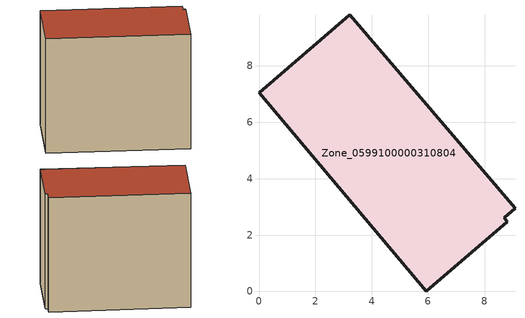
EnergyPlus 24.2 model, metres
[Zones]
Zone_0599100000310804
 floor ground (C_G): 9.08,2.96 8.7,2.6 8.8,2.48 5.94,0 0,7.04 3.22,9.82 z0
 wall outside (C_F): 9.08,2.96 3.22,9.82 0,7.04 5.94,0 8.8,2.48 8.7,2.6 9.08,2.96 z0:7.98
 roof outside (C_R): 8.7,2.6 9.08,2.96 3.22,9.82 0,7.04 5.94,0 8.8,2.48 z7.98
[BUILDING]
Pand.0599100000310804: North Axis=0; Terrain=City; Loads Convergence Tolerance Value=0.04; Temperature Convergence Tolerance Value=0.4; Solar Distribution=FullExterior; Maximum Number of Warmup Days=25; Minimum Number of Warmup Days=1
[Site:Location]
Rotterdam.The.Hague.AP_ZH_NLD Design_Conditions: Latitude=51.96; Longitude=4.45; Time Zone=1; Elevation=-4.5
[SITE:GROUNDTEMPERATURE:BUILDINGSURFACE]
18, 18, 18, 18, 18, 18, 18, 18, 18, 18, 18, 18
[MATERIAL] Thermal Absorptance=0.9; Solar Absorptance=0.7; Visible Absorptance=0.7
Name | Roughness | Thickness | Conductivity | Density | Specific Heat
G.TI.1946 | MediumSmooth | 0.15 | 1 | 540 | 1210
F.TI.1946 | Rough | 0.3 | 0.857143 | 1920 | 840
R.TI.1946 | MediumRough | 0.2 | 0.1 | 1500 | 1000
[CONSTRUCTION]
C_G: G.TI.1946
C_F: F.TI.1946
C_R: R.TI.1946
[ZONE]
Zone_0599100000310804: Type=1; Multiplier=1; Ceiling Height=Autocalculate; Volume=Autocalculate; Floor Area=autocalculate; Part of Total Floor Area=Yes
[ZONEINFILTRATION:DESIGNFLOWRATE]
Infil_Zone_0599100000310804: Zone or ZoneList or Space or SpaceList=Zone_0599100000310804; Schedule=AlwaysOn; Design Flow Rate Calculation Method=Flow/Area; Flow Rate per Floor Area=0.003; Constant Term Coefficient=1; Temperature Term Coefficient=0; Velocity Term Coefficient=0; Velocity Squared Term Coefficient=0
[HVACTEMPLATE:ZONE:IDEALLOADSAIRSYSTEM]
Zone_0599100000310804: Maximum Heating Supply Air Temperature=50; Minimum Cooling Supply Air Temperature=13; Maximum Heating Supply Air Humidity Ratio=0.0156; Minimum Cooling Supply Air Humidity Ratio=0.0077; Heating Limit=NoLimit; Cooling Limit=NoLimit; Dehumidification Control Type=ConstantSensibleHeatRatio; Cooling Sensible Heat Ratio=0.7; Dehumidification Setpoint=60; Humidification Control Type=None; Humidification Setpoint=30; Outdoor Air Method=None; Outdoor Air Flow Rate per Person=0.00944; Outdoor Air Flow Rate per Zone Floor Area=0; Outdoor Air Flow Rate per Zone=0; Demand Controlled Ventilation Type=None; Outdoor Air Economizer Type=NoEconomizer; Heat Recovery Type=None; Sensible Heat Recovery Effectiveness=0.7; Latent Heat Recovery Effectiveness=0.65
[ZONECONTROL:THERMOSTAT]
ThermostatControl_Zone_0599100000310804: Zone or ZoneList=Zone_0599100000310804; Control Type Schedule=DualSetpointControlType; Control 1=Thermostat_Zone_0599100000310804; Temperature Difference Between Cutout And Setpoint=0
[THERMOSTATSETPOINT:DUALSETPOINT]
Thermostat_Zone_0599100000310804: Heating Setpoint Temperature Schedule=HeatingSetpoint_Zone_0599100000310804; Cooling Setpoint Temperature Schedule=CoolingSetpoint_Zone_0599100000310804
[SCHEDULE:COMPACT]
HeatingSetpoint_Zone_0599100000310804: Through: 12/31, For: AllDays, Until: 24:00, 21
CoolingSetpoint_Zone_0599100000310804: Through: 12/31, For: AllDays, Until: 24:00, 24
DualSetpointControlType: Through: 12/31, For: AllDays, Until: 24:00, 4
AlwaysOn: Through: 12/31, For: AllDays, Until: 24:00, 1
